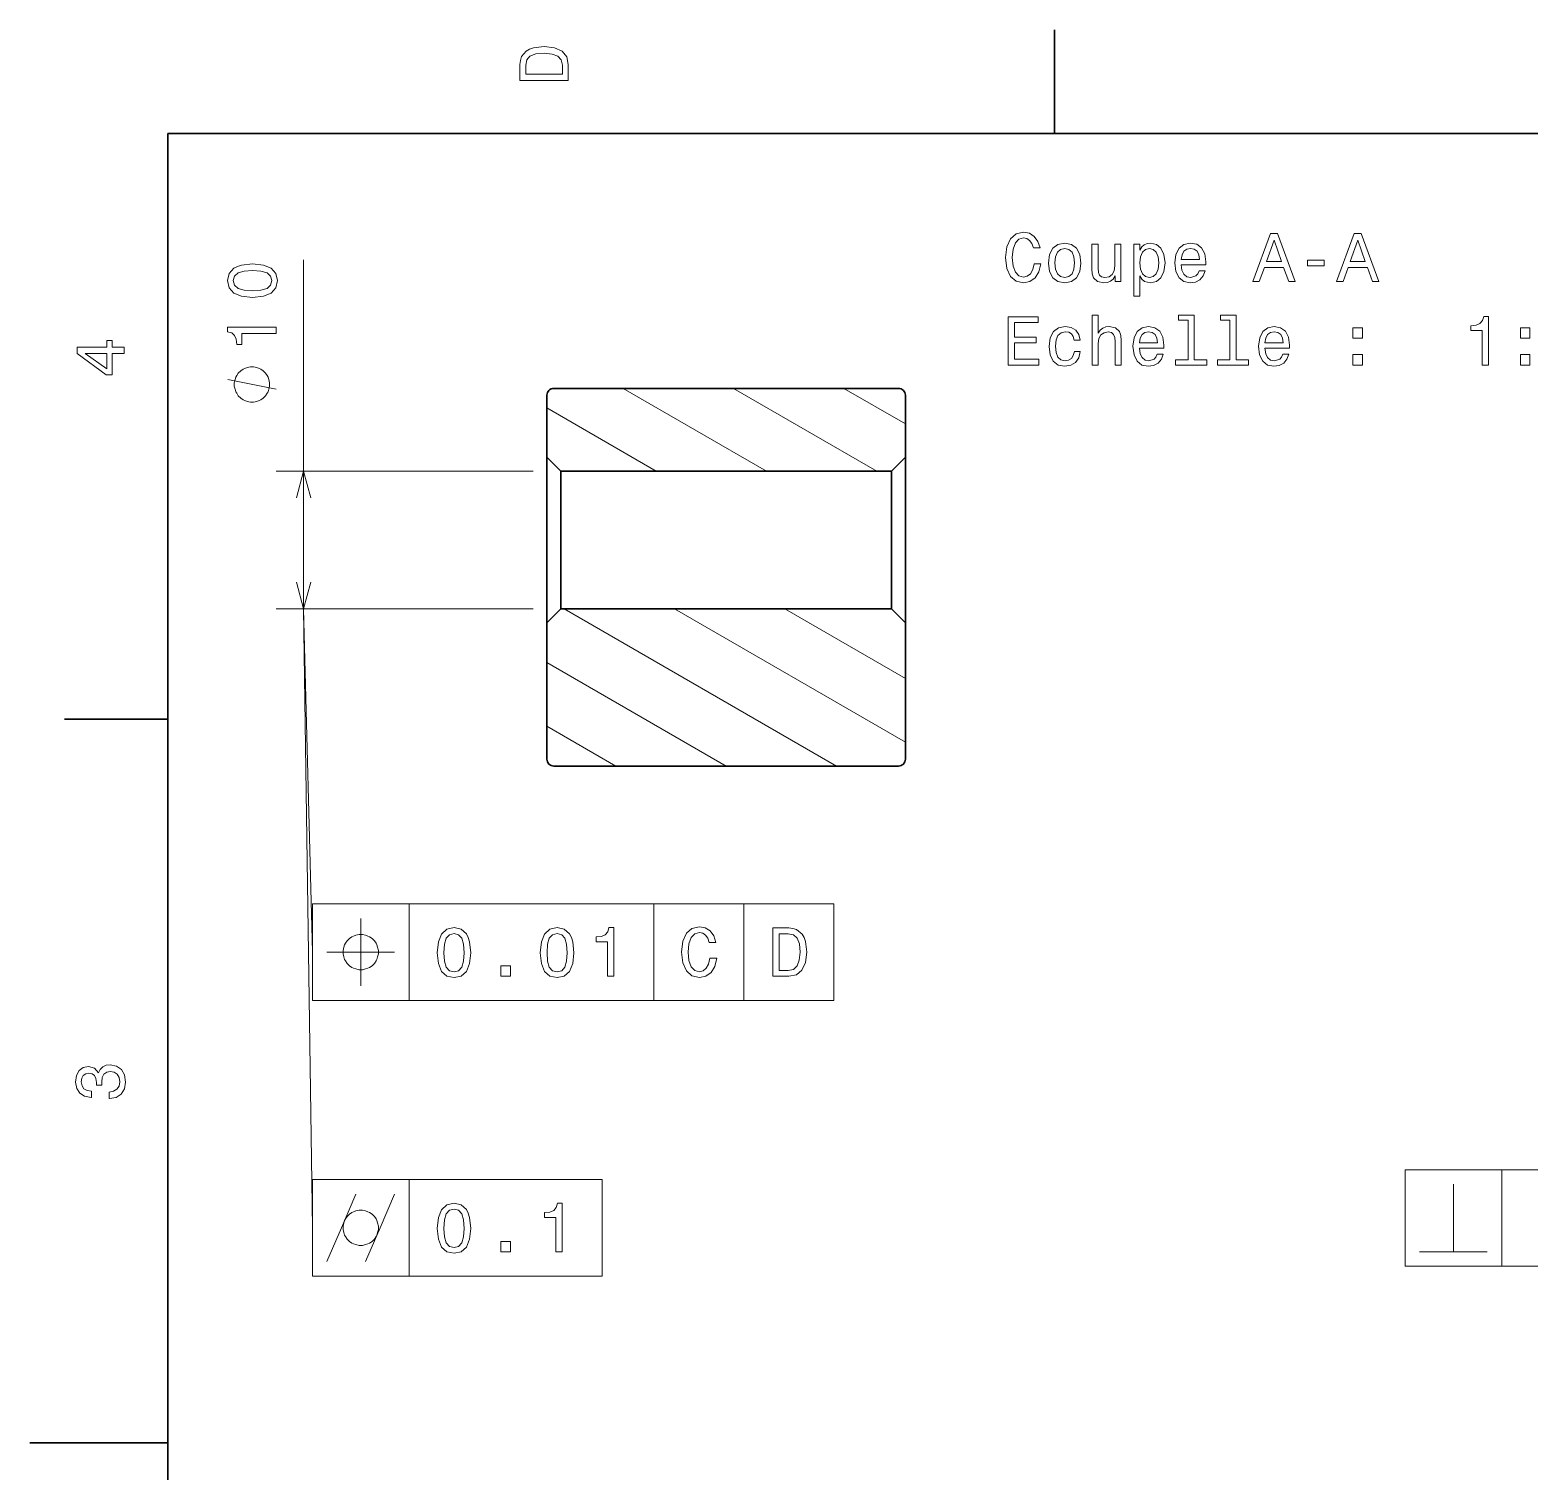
# Model space of a CAD drawing. Extents: x 0 to 297, y 0 to 210.
# Drawn here: x 0 to 108.8, y 103 to 207.5 of the extents above; entities that cross this region are included whole.
import ezdxf

# ---------------------------------------------------------------- set-up
doc = ezdxf.new("R2010")
doc.units = 0

msp = doc.modelspace()

# ---------------------------------------------------------------- linework, layer by layer
at = {"color": 7, "lineweight": 35, "ltscale": 0.1875}
for p, q in [((74.300003, 200), (74.300003, 207.5)), ((10, 157.5), (2.5, 157.5))]:
    msp.add_line(p, q, dxfattribs=at)
at = {"color": 7, "lineweight": 35}
for p, q in [((287, 200), (10, 200)), ((10, 200), (10, 10)), ((37.986298, 181.497269), (62.986298, 181.497269)), ((62.486298, 175.497269), (38.486298, 175.497269)), ((62.486298, 165.497269), (38.486298, 165.497269)), ((62.986298, 154.097275), (37.986298, 154.097275))]:
    msp.add_line(p, q, dxfattribs=at)
at = {"color": 7, "lineweight": 13}
for p, q in [((19.847071, 165.497269), (19.847071, 190.835983)), ((58.486298, 154.097275), (38.740917, 165.497269)), ((20.486298, 144.097275), (58.302433, 144.097275)), ((20.486298, 137.097275), (58.302433, 137.097275)), ((20.486298, 124.097275), (41.494366, 124.097275)), ((99.7323, 124.808624), (127.27639, 124.808624)), ((99.7323, 117.808624), (127.27639, 117.808624)), ((20.486298, 117.097275), (41.494366, 117.097275))]:
    msp.add_line(p, q, dxfattribs=at)
at = {"color": 7, "lineweight": 35, "ltscale": 0.1125}
for p, q in [((37.486298, 180.997269), (37.486298, 176.497269)), ((63.486298, 180.997269), (63.486298, 176.497269))]:
    msp.add_line(p, q, dxfattribs=at)
at = {"color": 7, "lineweight": 13, "ltscale": 0.3}
for p, q in [((53.42041, 175.497269), (43.028107, 181.497269)), ((61.42041, 175.497269), (51.028107, 181.497269))]:
    msp.add_line(p, q, dxfattribs=at)
at = {"color": 7, "lineweight": 13, "ltscale": 0.128697}
msp.add_line((63.486298, 178.92334), (59.028107, 181.497269), dxfattribs=at)
at = {"color": 7, "lineweight": 13, "ltscale": 0.229038}
msp.add_line((45.42041, 175.497269), (37.486298, 180.078033), dxfattribs=at)
at = {"color": 7, "lineweight": 35, "ltscale": 0.221914}
for p, q in [((37.486298, 167.620728), (37.486298, 176.497269)), ((63.486298, 176.497269), (63.486298, 167.620728))]:
    msp.add_line(p, q, dxfattribs=at)
at = {"color": 7, "lineweight": 35, "ltscale": 0.035355}
for p, q in [((38.486298, 175.497269), (37.486298, 176.497269)), ((38.486298, 175.497269), (37.486298, 176.497269)), ((62.486298, 175.497269), (63.486298, 176.497269)), ((62.486298, 175.497269), (63.486298, 176.497269)), ((38.486298, 165.497269), (37.486298, 164.497269)), ((38.486298, 165.497269), (37.486298, 164.497269)), ((62.486298, 165.497269), (63.486298, 164.497269))]:
    msp.add_line(p, q, dxfattribs=at)
at = {"color": 7, "lineweight": 13, "ltscale": 0.465981}
for p, q in [((36.486298, 175.497269), (17.847069, 175.497269)), ((36.486298, 165.497269), (17.847069, 165.497269))]:
    msp.add_line(p, q, dxfattribs=at)
at = {"color": 7, "lineweight": 35, "ltscale": 0.184928}
for p, q in [((38.486298, 168.100143), (38.486298, 175.497269)), ((62.486298, 175.497269), (62.486298, 168.100143))]:
    msp.add_line(p, q, dxfattribs=at)
at = {"color": 7, "lineweight": 35, "ltscale": 0.078086}
for p, q in [((37.486298, 164.497269), (37.486298, 167.620728)), ((63.486298, 167.620728), (63.486298, 164.497269))]:
    msp.add_line(p, q, dxfattribs=at)
at = {"color": 7, "lineweight": 35, "ltscale": 0.065072}
for p, q in [((38.486298, 165.497269), (38.486298, 168.100143)), ((62.486298, 168.100143), (62.486298, 165.497269))]:
    msp.add_line(p, q, dxfattribs=at)
at = {"color": 7, "lineweight": 13, "ltscale": 0.483397}
msp.add_line((63.486298, 155.82933), (46.740917, 165.497269), dxfattribs=at)
at = {"color": 7, "lineweight": 13, "ltscale": 0.252457}
msp.add_line((63.486298, 160.44812), (54.740917, 165.497269), dxfattribs=at)
at = {"color": 7, "lineweight": 35, "ltscale": 0.2475}
for p, q in [((37.486298, 164.497269), (37.486298, 154.597275)), ((63.486298, 164.497269), (63.486298, 154.597275))]:
    msp.add_line(p, q, dxfattribs=at)
at = {"color": 7, "lineweight": 13, "ltscale": 0.375278}
msp.add_line((50.486298, 154.097275), (37.486298, 161.602829), dxfattribs=at)
at = {"color": 7, "lineweight": 13, "ltscale": 0.144338}
msp.add_line((42.486298, 154.097275), (37.486298, 156.984024), dxfattribs=at)
at = {"color": 7, "lineweight": 13, "ltscale": 0.175}
for p, q in [((20.486298, 144.097275), (20.486298, 137.097275)), ((27.486298, 144.097275), (27.486298, 137.097275)), ((45.230389, 144.097275), (45.230389, 137.097275)), ((51.766411, 144.097275), (51.766411, 137.097275)), ((58.302433, 144.097275), (58.302433, 137.097275)), ((20.486298, 124.097275), (20.486298, 117.097275)), ((27.486298, 124.097275), (27.486298, 117.097275)), ((41.494366, 124.097275), (41.494366, 117.097275)), ((99.7323, 124.808624), (99.7323, 117.808624)), ((106.7323, 124.808624), (106.7323, 117.808624))]:
    msp.add_line(p, q, dxfattribs=at)
at = {"color": 7, "lineweight": 35, "ltscale": 0.25}
msp.add_line((10, 105), (0, 105), dxfattribs=at)
at = {"color": 7, "lineweight": 13}
for points in [[(35.533215, 204.994965), (35.533215, 203.829971), (39.033215, 203.829971), (39.033215, 204.994965), (38.922264, 205.544678), (38.584366, 205.953171), (38.034657, 206.205338), (37.283215, 206.296112), (36.516644, 206.215424), (36.21405, 206.114563), (35.971977, 205.973343), (35.644165, 205.56485), (35.563473, 205.297562)], [(35.951801, 204.959656), (36.027451, 205.342941), (36.259438, 205.605194), (36.672985, 205.761536), (37.283215, 205.811966), (37.873272, 205.756485), (38.286816, 205.600143), (38.533936, 205.332855), (38.614628, 204.959656), (38.614628, 204.298996), (35.951801, 204.298996)], [(72.821312, 190.541794), (72.720444, 190.118164), (72.554024, 189.815567), (72.322029, 189.628967), (72.049698, 189.568451), (71.721886, 189.659241), (71.464684, 189.931564), (71.293213, 190.375366), (71.23774, 190.990646), (71.293213, 191.600876), (71.459641, 192.049728), (71.716843, 192.322052), (72.049698, 192.417877), (72.291771, 192.367447), (72.498543, 192.226242), (72.659927, 191.999298), (72.770882, 191.686615), (73.249985, 191.686615), (73.098686, 192.165726), (72.836441, 192.528824), (72.478371, 192.755783), (72.049698, 192.836472), (71.515114, 192.710388), (71.106613, 192.357361), (70.844368, 191.77739), (70.753586, 190.990646), (70.844368, 190.203903), (71.106613, 189.623932), (71.515114, 189.265869), (72.049698, 189.144821), (72.518715, 189.240646), (72.896957, 189.507935), (73.164253, 189.946701), (73.305466, 190.541794)], [(88.687309, 189.240646), (89.151283, 189.240646), (89.51944, 190.26947), (90.916412, 190.26947), (91.284569, 189.240646), (91.758636, 189.240646), (90.477654, 192.745697), (89.963242, 192.745697)], [(94.759354, 189.240646), (95.223328, 189.240646), (95.591484, 190.26947), (96.988464, 190.26947), (97.356613, 189.240646), (97.830681, 189.240646), (96.549698, 192.745697), (96.035294, 192.745697)], [(73.865257, 190.592224), (73.945953, 189.976959), (74.17794, 189.523071), (74.546097, 189.240646), (75.040329, 189.144821), (75.529526, 189.240646), (75.897682, 189.518021), (76.129669, 189.971909), (76.215408, 190.592224), (76.129669, 191.207504), (75.897682, 191.666443), (75.529526, 191.943817), (75.040329, 192.044678), (74.546097, 191.943817), (74.17794, 191.661392), (73.945953, 191.207504)], [(74.319153, 190.597275), (74.36454, 191.051163), (74.505753, 191.378967), (74.732697, 191.580704), (75.040329, 191.651306), (75.342926, 191.580704), (75.56987, 191.384018), (75.711082, 191.051163), (75.761513, 190.597275), (75.711082, 190.138336), (75.56987, 189.805481), (75.342926, 189.60376), (75.040329, 189.538193), (74.732697, 189.60376), (74.505753, 189.805481), (74.36454, 190.138336)], [(79.1203, 191.948853), (78.676498, 191.948853), (78.676498, 190.385452), (78.626068, 190.022354), (78.479813, 189.760101), (78.252869, 189.598709), (77.955315, 189.548279), (77.718285, 189.588623), (77.566986, 189.709671), (77.481255, 189.916443), (77.461082, 190.208939), (77.461082, 191.948853), (77.017281, 191.948853), (77.017281, 190.168594), (77.03241, 189.810532), (77.128227, 189.512985), (77.420738, 189.240646), (77.889755, 189.144821), (78.141914, 189.18013), (78.35878, 189.270905), (78.54538, 189.427246), (78.696671, 189.65419), (78.696671, 189.240646), (79.1203, 189.240646)], [(80.487015, 191.530273), (80.487015, 191.948853), (80.043213, 191.948853), (80.043213, 188.19165), (80.487015, 188.19165), (80.487015, 189.65419), (80.643356, 189.41716), (80.81987, 189.260818), (81.263672, 189.144821), (81.687309, 189.240646), (82.020157, 189.528107), (82.237015, 189.981995), (82.317711, 190.597275), (82.237015, 191.207504), (82.020157, 191.661392), (81.687309, 191.943817), (81.263672, 192.044678), (81.021599, 192.01442), (80.814827, 191.918594), (80.638313, 191.757217)], [(81.188026, 189.543243), (80.890472, 189.608795), (80.673615, 189.810532), (80.537453, 190.138336), (80.492065, 190.597275), (80.537453, 191.051163), (80.673615, 191.378967), (80.890472, 191.575653), (81.188026, 191.646271), (81.460358, 191.575653), (81.677223, 191.373932), (81.813385, 191.046127), (81.863815, 190.597275), (81.813385, 190.143387), (81.677223, 189.810532), (81.460358, 189.608795)], [(83.492783, 190.466156), (85.267998, 190.466156), (85.273041, 190.672928), (85.192352, 191.252899), (84.970444, 191.686615), (84.617424, 191.948853), (84.148399, 192.044678), (83.689468, 191.943817), (83.336441, 191.661392), (83.109497, 191.202469), (83.028809, 190.597275), (83.104454, 189.976959), (83.331398, 189.523071), (83.679382, 189.240646), (84.13327, 189.144821), (84.526642, 189.210388), (84.849411, 189.381851), (85.086441, 189.65419), (85.22261, 190.017303), (84.783852, 190.017303), (84.693069, 189.815567), (84.561943, 189.664276), (84.188751, 189.543243), (83.901283, 189.598709), (83.684425, 189.775223), (83.543213, 190.062698), (83.492783, 190.451019)], [(83.492783, 190.839355), (83.548256, 191.187332), (83.684425, 191.444534), (83.891197, 191.600876), (84.163528, 191.656357), (84.430824, 191.600876), (84.637596, 191.444534), (84.763672, 191.187332), (84.809067, 190.839355)], [(89.680824, 190.698135), (90.220444, 192.241364), (90.760071, 190.698135)], [(95.752869, 190.698135), (96.292496, 192.241364), (96.832123, 190.698135)], [(16.137413, 188.102554), (16.929203, 188.178207), (17.494041, 188.415237), (17.836983, 188.793488), (17.947933, 189.317978), (17.836983, 189.837433), (17.494041, 190.215668), (16.929203, 190.447662), (16.137413, 190.528351), (15.35067, 190.447662), (15.037991, 190.351837), (14.780785, 190.215668), (14.437847, 189.837433), (14.321854, 189.317978), (14.437847, 188.793488), (14.785831, 188.415237), (15.35067, 188.178207)], [(92.64624, 190.395538), (93.866699, 190.395538), (93.866699, 190.793961), (92.64624, 190.793961)], [(16.137413, 188.5867), (15.527184, 188.62706), (15.088425, 188.753143), (14.831219, 188.980072), (14.74044, 189.317978), (14.831219, 189.650833), (15.088425, 189.877777), (15.527184, 190.00386), (16.137413, 190.044205), (16.752689, 190.00386), (17.191448, 189.877777), (17.448654, 189.650833), (17.534389, 189.317978), (17.448654, 188.980072), (17.191448, 188.753143), (16.752689, 188.62706)], [(70.945229, 183.193817), (73.164253, 183.193817), (73.164253, 183.617447), (71.40921, 183.617447), (71.40921, 184.802612), (72.97261, 184.802612), (72.97261, 185.221191), (71.40921, 185.221191), (71.40921, 186.270187), (73.123909, 186.270187), (73.123909, 186.693817), (70.945229, 186.693817)], [(77.03241, 183.193817), (77.476212, 183.193817), (77.476212, 184.757217), (77.521599, 185.11528), (77.667854, 185.377533), (77.894798, 185.538925), (78.197395, 185.599442), (78.439468, 185.549011), (78.590767, 185.412842), (78.666412, 185.185898), (78.691628, 184.883301), (78.691628, 183.193817), (79.135437, 183.193817), (79.135437, 184.974075), (79.115257, 185.332153), (79.024483, 185.6297), (78.726929, 185.902023), (78.262955, 185.997849), (78.010796, 185.962555), (77.793938, 185.86673), (77.612381, 185.715424), (77.476212, 185.508652), (77.476212, 186.81485), (77.03241, 186.81485)], [(83.987015, 186.44165), (83.987015, 183.567017), (83.074196, 183.567017), (83.074196, 183.193817), (85.3386, 183.193817), (85.3386, 183.567017), (84.430824, 183.567017), (84.430824, 186.81485), (83.291054, 186.81485), (83.291054, 186.44165)], [(87.023041, 186.44165), (87.023041, 183.567017), (86.110214, 183.567017), (86.110214, 183.193817), (88.374626, 183.193817), (88.374626, 183.567017), (87.466843, 183.567017), (87.466843, 186.81485), (86.327072, 186.81485), (86.327072, 186.44165)], [(105.309784, 183.193817), (105.768715, 183.193817), (105.768715, 186.71904), (105.425781, 186.71904), (105.334999, 186.411392), (105.153442, 186.20462), (104.876068, 186.083588), (104.492783, 186.043243), (104.492783, 185.685165), (105.309784, 185.685165)], [(6.833213, 184.02739), (6.833213, 184.481277), (5.965778, 184.481277), (5.965778, 184.98056), (5.56232, 184.98056), (5.56232, 184.481277), (3.408862, 184.481277), (3.408862, 184.022339), (5.521974, 182.489197), (5.965778, 182.489197), (5.965778, 184.02739)], [(17.847069, 185.49118), (17.847069, 185.950104), (14.321854, 185.950104), (14.321854, 185.607162), (14.62949, 185.516388), (14.836262, 185.334839), (14.957298, 185.057449), (14.997646, 184.674164), (15.355713, 184.674164), (15.355713, 185.49118)], [(75.721169, 185.004333), (76.159927, 185.004333), (76.069153, 185.407791), (75.852295, 185.725525), (75.514397, 185.922211), (75.075638, 185.997849), (74.591484, 185.896988), (74.223328, 185.614563), (73.991341, 185.15564), (73.910652, 184.540359), (73.986298, 183.93013), (74.213242, 183.476242), (74.571312, 183.193817), (75.060509, 183.097992), (75.494225, 183.173645), (75.832123, 183.385452), (76.06411, 183.718307), (76.16497, 184.162109), (75.741341, 184.162109), (75.665695, 183.8797), (75.524483, 183.667877), (75.322754, 183.536758), (75.075638, 183.496414), (74.767998, 183.561966), (74.546097, 183.763702), (74.409927, 184.091507), (74.36454, 184.555481), (74.409927, 185.009384), (74.55114, 185.337189), (74.778084, 185.538925), (75.075638, 185.609528), (75.337883, 185.564133), (75.534569, 185.448135), (75.665695, 185.2565)], [(80.456757, 184.419327), (82.231979, 184.419327), (82.237015, 184.626099), (82.156326, 185.20607), (81.934425, 185.639786), (81.581398, 185.902023), (81.112381, 185.997849), (80.653442, 185.896988), (80.300415, 185.614563), (80.073471, 185.15564), (79.992783, 184.550446), (80.068428, 183.93013), (80.29538, 183.476242), (80.643356, 183.193817), (81.097252, 183.097992), (81.490623, 183.163559), (81.813385, 183.335022), (82.050415, 183.607361), (82.186584, 183.970474), (81.747826, 183.970474), (81.657043, 183.768738), (81.525925, 183.617447), (81.152725, 183.496414), (80.865257, 183.55188), (80.648399, 183.728394), (80.507195, 184.015869), (80.456757, 184.40419)], [(80.456757, 184.792526), (80.512238, 185.140503), (80.648399, 185.397705), (80.855171, 185.554047), (81.12751, 185.609528), (81.394798, 185.554047), (81.60157, 185.397705), (81.727654, 185.140503), (81.773041, 184.792526)], [(89.564827, 184.419327), (91.340042, 184.419327), (91.345085, 184.626099), (91.264397, 185.20607), (91.042496, 185.639786), (90.689468, 185.902023), (90.220444, 185.997849), (89.761513, 185.896988), (89.408493, 185.614563), (89.181541, 185.15564), (89.100853, 184.550446), (89.176498, 183.93013), (89.403442, 183.476242), (89.751427, 183.193817), (90.205322, 183.097992), (90.598694, 183.163559), (90.921455, 183.335022), (91.158493, 183.607361), (91.294655, 183.970474), (90.855896, 183.970474), (90.765114, 183.768738), (90.633995, 183.617447), (90.260796, 183.496414), (89.973328, 183.55188), (89.75647, 183.728394), (89.615265, 184.015869), (89.564827, 184.40419)], [(89.564827, 184.792526), (89.6203, 185.140503), (89.75647, 185.397705), (89.963242, 185.554047), (90.23558, 185.609528), (90.502869, 185.554047), (90.709641, 185.397705), (90.835724, 185.140503), (90.881111, 184.792526)], [(95.944511, 185.150589), (96.640472, 185.150589), (96.640472, 185.902023), (95.944511, 185.902023)], [(108.0886, 185.150589), (108.784561, 185.150589), (108.784561, 185.902023), (108.0886, 185.902023)], [(5.56232, 182.912827), (3.993876, 184.02739), (5.56232, 184.02739)], [(95.944511, 183.193817), (96.640472, 183.193817), (96.640472, 183.945251), (95.944511, 183.945251)], [(108.0886, 183.193817), (108.784561, 183.193817), (108.784561, 183.945251), (108.0886, 183.945251)], [(16.097069, 183.063934), (15.980404, 183.063934), (15.74707, 183.005615), (15.572067, 182.947266), (15.455402, 182.888947), (15.280403, 182.772278), (15.105404, 182.597275), (14.988735, 182.422272), (14.930401, 182.305603), (14.87207, 182.130615), (14.813736, 181.897278), (14.813736, 181.780609), (14.813736, 181.66394), (14.87207, 181.430603), (14.930401, 181.255615), (14.988735, 181.138947), (15.105404, 180.963943), (15.280403, 180.78894), (15.455402, 180.672272), (15.572067, 180.613937), (15.74707, 180.555603), (15.980404, 180.497269), (16.097069, 180.497269), (16.213734, 180.497269), (16.447067, 180.555603), (16.62207, 180.613937), (16.738735, 180.672272), (16.913734, 180.78894), (17.088734, 180.963943), (17.205402, 181.138947), (17.263737, 181.255615), (17.322067, 181.430603), (17.380402, 181.66394), (17.380402, 181.780609), (17.380402, 181.897278), (17.322067, 182.130615), (17.263737, 182.305603), (17.205402, 182.422272), (17.088734, 182.597275), (16.913734, 182.772278), (16.738735, 182.888947), (16.62207, 182.947266), (16.447067, 183.005615), (16.213734, 183.063934)], [(25.26963, 140.597275), (25.26963, 140.713943), (25.211298, 140.947281), (25.152964, 141.122269), (25.094631, 141.238937), (24.977964, 141.41394), (24.802963, 141.588943), (24.627964, 141.705612), (24.511297, 141.763947), (24.336298, 141.822281), (24.102964, 141.880615), (23.986298, 141.880615), (23.869631, 141.880615), (23.636297, 141.822281), (23.461298, 141.763947), (23.344631, 141.705612), (23.169632, 141.588943), (22.994631, 141.41394), (22.877964, 141.238937), (22.819632, 141.122269), (22.761297, 140.947281), (22.702965, 140.713943), (22.702965, 140.597275), (22.702965, 140.480606), (22.761297, 140.247269), (22.819632, 140.072281), (22.877964, 139.955612), (22.994631, 139.780609), (23.169632, 139.605606), (23.344631, 139.488937), (23.461298, 139.430603), (23.636297, 139.372269), (23.869631, 139.313934), (23.986298, 139.313934), (24.102964, 139.313934), (24.336298, 139.372269), (24.511297, 139.430603), (24.627964, 139.488937), (24.802963, 139.605606), (24.977964, 139.780609), (25.094631, 139.955612), (25.152964, 140.072281), (25.211298, 140.247269), (25.26963, 140.480606)], [(5.73379, 129.979111), (5.769093, 129.979111), (6.253242, 130.059799), (6.616354, 130.296829), (6.848343, 130.670029), (6.934078, 131.164276), (6.848343, 131.688766), (6.626441, 132.082138), (6.273415, 132.334305), (5.819525, 132.425079), (5.521974, 132.384735), (5.279899, 132.273788), (5.0933, 132.092224), (4.957133, 131.850143), (4.684798, 132.177963), (4.251081, 132.293961), (3.857709, 132.218307), (3.560158, 132.00145), (3.373559, 131.648422), (3.307997, 131.164276), (3.388689, 130.710388), (3.610591, 130.362396), (3.963617, 130.135452), (4.432637, 130.059799), (4.46794, 130.059799), (4.46794, 130.508652), (4.145173, 130.548996), (3.913184, 130.680115), (3.771974, 130.891937), (3.721542, 131.189484), (3.761888, 131.451736), (3.867795, 131.643372), (4.039265, 131.759369), (4.271254, 131.804764), (4.518372, 131.759369), (4.684798, 131.638336), (4.785663, 131.426514), (4.815922, 131.139053), (4.810879, 130.942368), (5.209294, 130.942368), (5.199208, 131.189484), (5.244596, 131.507217), (5.365634, 131.744247), (5.56232, 131.885452), (5.819525, 131.935883), (6.112032, 131.880417), (6.328891, 131.734161), (6.465058, 131.502167), (6.510447, 131.194534), (6.460014, 130.876801), (6.308718, 130.644821), (6.066643, 130.498566), (5.73379, 130.443085)], [(25.26963, 120.597275), (25.26963, 120.713943), (25.211298, 120.947273), (25.152964, 121.122276), (25.094631, 121.238945), (24.977964, 121.41394), (24.802963, 121.588943), (24.627964, 121.705605), (24.511297, 121.763939), (24.336298, 121.822273), (24.102964, 121.880608), (23.986298, 121.880608), (23.869631, 121.880608), (23.636297, 121.822273), (23.461298, 121.763939), (23.344631, 121.705605), (23.169632, 121.588943), (22.994631, 121.41394), (22.877964, 121.238945), (22.819632, 121.122276), (22.761297, 120.947273), (22.702965, 120.713943), (22.702965, 120.597275), (22.702965, 120.480606), (22.761297, 120.247276), (22.819632, 120.072273), (22.877964, 119.955605), (22.994631, 119.780609), (23.169632, 119.605606), (23.344631, 119.488945), (23.461298, 119.430611), (23.636297, 119.372276), (23.869631, 119.313942), (23.986298, 119.313942), (24.102964, 119.313942), (24.336298, 119.372276), (24.511297, 119.430611), (24.627964, 119.488945), (24.802963, 119.605606), (24.977964, 119.780609), (25.094631, 119.955605), (25.152964, 120.072273), (25.211298, 120.247276), (25.26963, 120.480606)]]:
    msp.add_lwpolyline(points, close=True, dxfattribs=at)
for points in [[(17.847069, 181.430603), (14.347069, 182.130615)], [(20.364708, 173.56543), (19.847071, 175.497269), (19.329433, 173.56543)], [(19.329433, 167.429123), (19.847071, 165.497269), (20.364708, 167.429123)], [(19.847071, 165.497284), (20.486298, 120.597275)], [(19.847071, 165.497269), (20.486298, 140.597275)], [(23.986298, 138.147278), (23.986298, 140.597275), (23.986298, 143.047272)], [(21.536297, 140.597275), (23.986298, 140.597275), (26.436298, 140.597275)], [(21.536297, 118.147278), (22.586298, 120.597275), (23.636297, 123.047272)], [(24.336298, 118.147278), (25.386297, 120.597275), (26.436298, 123.047272)], [(103.2323, 118.858627), (103.2323, 121.308624), (103.2323, 123.758621)], [(100.782303, 118.858627), (103.2323, 118.858627), (105.682297, 118.858627)]]:
    msp.add_lwpolyline(points, dxfattribs=at)
at = {"color": 7, "lineweight": 5}
for points in [[(29.538891, 140.556931), (29.61454, 139.765137), (29.851572, 139.200302), (30.229813, 138.857361), (30.754309, 138.746414), (31.273762, 138.857361), (31.652004, 139.200302), (31.883991, 139.765137), (31.964684, 140.556931), (31.883991, 141.343674), (31.78817, 141.656357), (31.652004, 141.913559), (31.273762, 142.2565), (30.754309, 142.372498), (30.229813, 142.2565), (29.851572, 141.908508), (29.61454, 141.343674)], [(30.023041, 140.556931), (30.063387, 141.16716), (30.189468, 141.605927), (30.416412, 141.863129), (30.754309, 141.953903), (31.087162, 141.863129), (31.314108, 141.605927), (31.440187, 141.16716), (31.480534, 140.556931), (31.440187, 139.94165), (31.314108, 139.502899), (31.087162, 139.245697), (30.754309, 139.159958), (30.416412, 139.245697), (30.189468, 139.502899), (30.063387, 139.94165)], [(37.010937, 140.556931), (37.086586, 139.765137), (37.323616, 139.200302), (37.701859, 138.857361), (38.226357, 138.746414), (38.745808, 138.857361), (39.12405, 139.200302), (39.356037, 139.765137), (39.436729, 140.556931), (39.356037, 141.343674), (39.260216, 141.656357), (39.12405, 141.913559), (38.745808, 142.2565), (38.226357, 142.372498), (37.701859, 142.2565), (37.323616, 141.908508), (37.086586, 141.343674)], [(37.495087, 140.556931), (37.535435, 141.16716), (37.661514, 141.605927), (37.888458, 141.863129), (38.226357, 141.953903), (38.559208, 141.863129), (38.786156, 141.605927), (38.912235, 141.16716), (38.952579, 140.556931), (38.912235, 139.94165), (38.786156, 139.502899), (38.559208, 139.245697), (38.226357, 139.159958), (37.888458, 139.245697), (37.661514, 139.502899), (37.535435, 139.94165)], [(41.871601, 138.847275), (42.330536, 138.847275), (42.330536, 142.372498), (41.987595, 142.372498), (41.896816, 142.06485), (41.71526, 141.858078), (41.437881, 141.737045), (41.054596, 141.696701), (41.054596, 141.338623), (41.871601, 141.338623)], [(49.315403, 140.148422), (49.214539, 139.724792), (49.048111, 139.422195), (48.816124, 139.235596), (48.543789, 139.175079), (48.215981, 139.265869), (47.958775, 139.538193), (47.787304, 139.981995), (47.731831, 140.597275), (47.787304, 141.207504), (47.953732, 141.656357), (48.210938, 141.92868), (48.543789, 142.024506), (48.785866, 141.974075), (48.992638, 141.83287), (49.154018, 141.605927), (49.264969, 141.293243), (49.744076, 141.293243), (49.592781, 141.772354), (49.330532, 142.135452), (48.972466, 142.362411), (48.543789, 142.4431), (48.009209, 142.317017), (47.600704, 141.963989), (47.338459, 141.384018), (47.247681, 140.597275), (47.338459, 139.810532), (47.600704, 139.23056), (48.009209, 138.872498), (48.543789, 138.75145), (49.01281, 138.847275), (49.391052, 139.114563), (49.658344, 139.553329), (49.799553, 140.148422)], [(55.029381, 142.347275), (53.864395, 142.347275), (53.864395, 138.847275), (55.029381, 138.847275), (55.57909, 138.958221), (55.987591, 139.296127), (56.239754, 139.84584), (56.330532, 140.597275), (56.24984, 141.363846), (56.148975, 141.666443), (56.007767, 141.908508), (55.599262, 142.236328), (55.331974, 142.317017)], [(54.994076, 141.92868), (55.377361, 141.853043), (55.63961, 141.621048), (55.795948, 141.207504), (55.846382, 140.597275), (55.790905, 140.007217), (55.634567, 139.593674), (55.367275, 139.346558), (54.994076, 139.265869), (54.333412, 139.265869), (54.333412, 141.92868)], [(34.142349, 138.847275), (34.838314, 138.847275), (34.838314, 139.598709), (34.142349, 139.598709)], [(29.538891, 120.556931), (29.61454, 119.765144), (29.851572, 119.200302), (30.229813, 118.857361), (30.754309, 118.746407), (31.273762, 118.857361), (31.652004, 119.200302), (31.883991, 119.765144), (31.964684, 120.556931), (31.883991, 121.343674), (31.78817, 121.656349), (31.652004, 121.913559), (31.273762, 122.2565), (30.754309, 122.37249), (30.229813, 122.2565), (29.851572, 121.908516), (29.61454, 121.343674)], [(30.023041, 120.556931), (30.063387, 121.16716), (30.189468, 121.605919), (30.416412, 121.863129), (30.754309, 121.953903), (31.087162, 121.863129), (31.314108, 121.605919), (31.440187, 121.16716), (31.480534, 120.556931), (31.440187, 119.941658), (31.314108, 119.502892), (31.087162, 119.245689), (30.754309, 119.159958), (30.416412, 119.245689), (30.189468, 119.502892), (30.063387, 119.941658)], [(38.135578, 118.847275), (38.594513, 118.847275), (38.594513, 122.37249), (38.251572, 122.37249), (38.160793, 122.064857), (37.979237, 121.858078), (37.701859, 121.737045), (37.318573, 121.696701), (37.318573, 121.338631), (38.135578, 121.338631)], [(34.142349, 118.847275), (34.838314, 118.847275), (34.838314, 119.598717), (34.142349, 119.598717)]]:
    msp.add_lwpolyline(points, close=True, dxfattribs=at)
at = {"color": 7, "lineweight": 35}
for centre, start, end in [((37.986298, 180.997269), 89.999989, 180.000009), ((62.986298, 180.997269), 359.999998, 90.000009), ((37.986298, 154.597275), 180.000005, 269.999997), ((62.986298, 154.597275), 269.999997, 0)]:
    msp.add_arc(centre, 0.5, start, end, dxfattribs=at)

doc.saveas('drawing.dxf')
